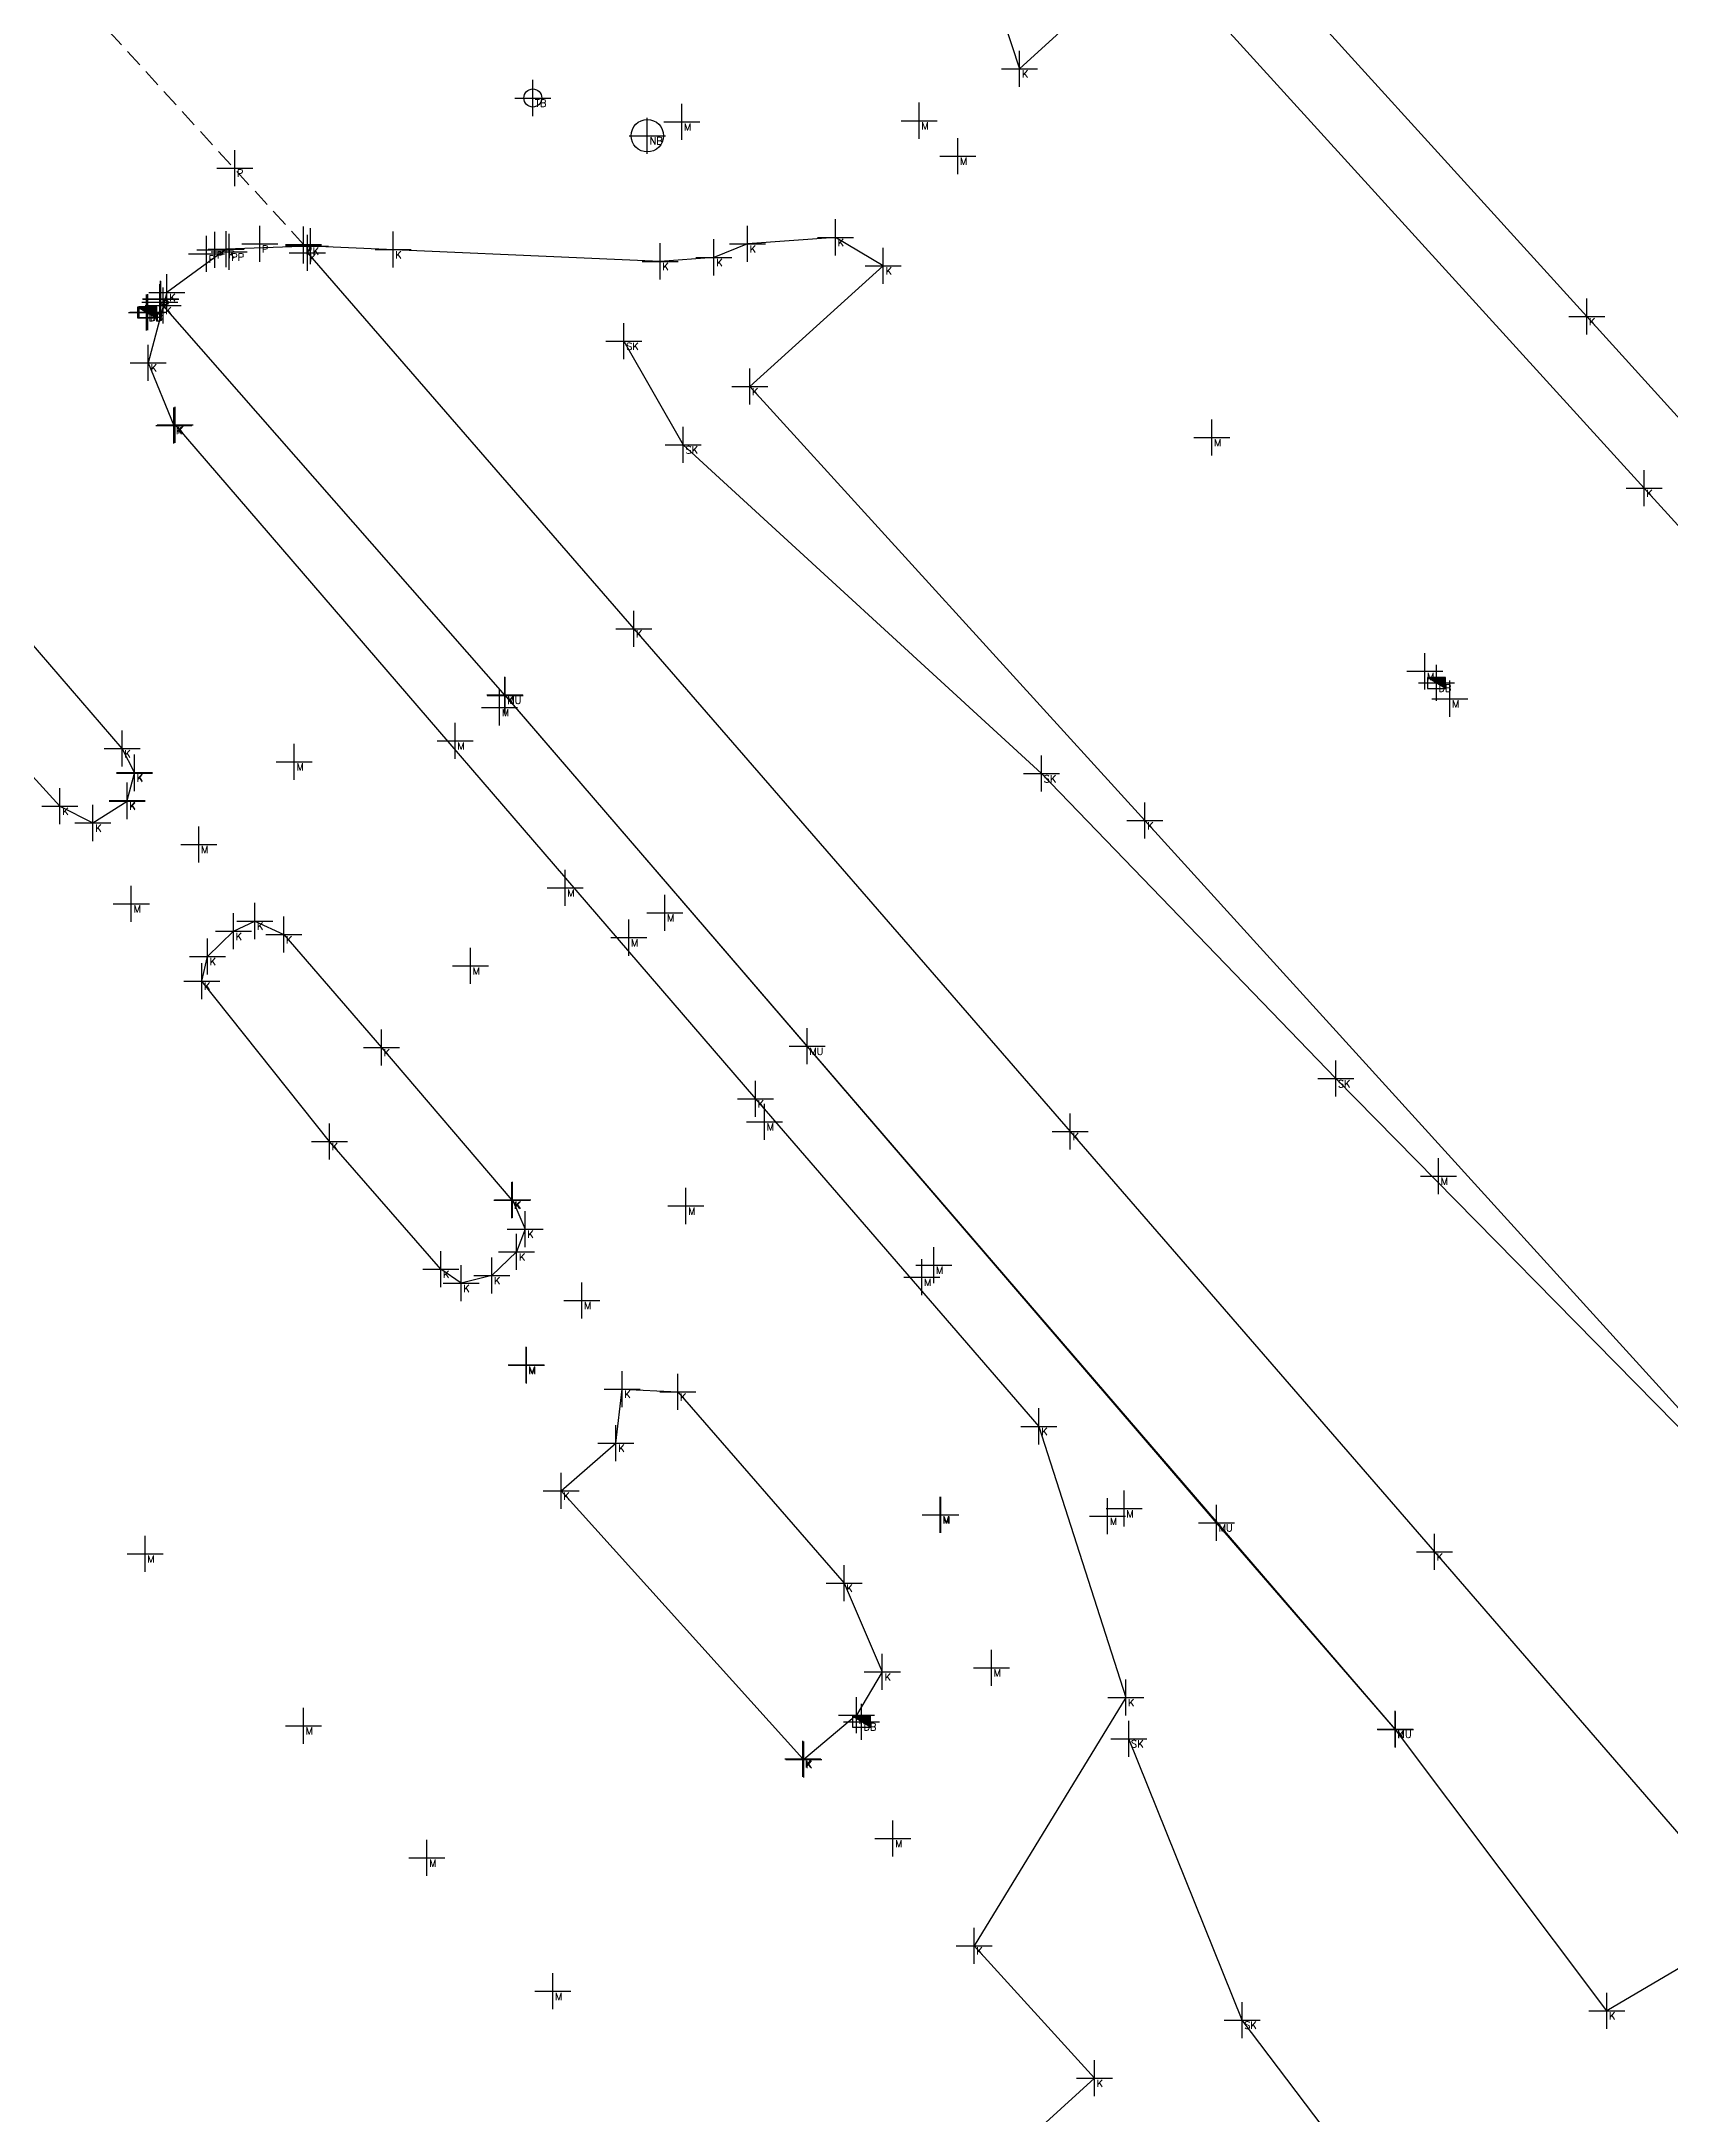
# Model space of a CAD drawing. Header units: metres. Extents: x 113488 to 113987, y 6281306 to 6282136.
# Drawn here: x 113897.9 to 113943.1, y 6281550.2 to 6281607.7 of the extents above; entities that cross this region are included whole.
import ezdxf
from ezdxf.enums import TextEntityAlignment as Align

# ---------------------------------------------------------------- set-up
doc = ezdxf.new("R2010")
doc.units = ezdxf.units.M
doc.header["$PDMODE"] = 2
doc.header["$PDSIZE"] = 0.5
doc.linetypes.add('DASHED', pattern=[0.75, 0.5, -0.25])
for name, color, linetype in [('M-1MATPKT', 7, 'Continuous'), ('M-2VA', 7, 'Continuous'), ('M-3YTOR', 7, 'Continuous'), ('M-4DETALJ', 7, 'Continuous'), ('M-BEF-BRUNNAR-INMÄTT', 7, 'Continuous'), ('M-BEF-MUR', 4, 'Continuous'), ('M-BEF-SLÄNT', 4, 'Continuous'), ('M-BEF-VÄGKANT', 6, 'DASHED'), ('M-BEF-VÄGKANTSTÖD', 1, 'Continuous'), ('M-BRUNNAR', 3, 'Continuous'), ('M-BRUNNSLOCK', 1, 'Continuous'), ('pntdesc', 1, 'Continuous')]:
    doc.layers.add(name, color=color, linetype=linetype)
doc.styles.get("Standard").update_dxf_attribs({"font": 'simplex8.shx'})

# ---------------------------------------------------------------- blocks, each defined once
blk = doc.blocks.new('meas')
at = {"color": 0}
blk.add_point((0, 0), dxfattribs=at)
at = {"layer": 'pntdesc'}
blk.add_attdef('PNTDESC', text='', height=1, dxfattribs=at).set_placement((0.3, -0.21), align=Align.TOP_LEFT)
blk = doc.blocks.new('BEF-DB')
blk.add_hatch(color=256).paths.add_polyline_path([(-0.25, 0.15), (0.25, -0.15), (0.25, 0.15)])
blk.add_line((0.25, -0.15), (-0.25, 0.15))
at = {"flags": 128}
blk.add_lwpolyline([(-0.25, 0.15), (-0.25, -0.15), (0.25, -0.15), (0.25, 0.15)], close=True, dxfattribs=at)
blk = doc.blocks.new('TB')
at = {"layer": 'M-BRUNNAR', "ltscale": 0.1}
blk.add_circle((0, 0), 0.25, dxfattribs=at)
at = {"layer": 'M-BRUNNSLOCK', "ltscale": 0.1}
blk.add_circle((0, 0), 0.25, dxfattribs=at)
blk = doc.blocks.new('NB')
at = {"layer": 'M-BRUNNAR', "ltscale": 0.1}
blk.add_circle((0, 0), 0.45, dxfattribs=at)

msp = doc.modelspace()

# ---------------------------------------------------------------- linework, layer by layer
at = {"layer": 'M-BEF-MUR'}
msp.add_polyline3d([(113935.47, 6281560.873, 3.85), (113930.505, 6281566.597, 4.365), (113919.141, 6281579.819, 5.369), (113910.753, 6281589.565, 6.152)], dxfattribs=at)
at = {"layer": 'M-BEF-SLÄNT'}
for points in [[(113914.054, 6281599.384, 6.966), (113915.701, 6281596.511, 7.034), (113925.648, 6281587.385, 7.221), (113933.816, 6281578.921, 7.283), (113944.364, 6281568.217, 7.207)], [(113943.008, 6281548.922, 6.416), (113940.163, 6281546.522, 6.225), (113935.831, 6281546.14, 6.001), (113934.217, 6281548.831, 6.074), (113931.215, 6281552.797, 6.404), (113928.073, 6281560.603, 6.542)]]:
    msp.add_polyline3d(points, dxfattribs=at)
at = {"layer": 'M-BEF-VÄGKANT'}
msp.add_polyline3d([(113905.158, 6281602.067, 6.871), (113898.624, 6281609.226, 7.021)], dxfattribs=at)
at = {"layer": 'M-BEF-VÄGKANTSTÖD'}
for points in [[(113952.933, 6281611.952, 7.341), (113962.932, 6281600.91, 7.358), (113959.261, 6281597.604, 7.299), (113961.002, 6281595.598, 7.325), (113957.429, 6281589.167, 7.335), (113953.745, 6281585.783, 7.373), (113940.789, 6281600.068, 7.345), (113930.213, 6281611.715, 7.321)], [(113924.593, 6281608.29, 7.161), (113925.041, 6281606.944, 7.135), (113928.728, 6281610.309, 7.204), (113942.381, 6281595.305, 7.16), (113953.946, 6281582.6, 7.21)], [(113944.448, 6281568.555, 7.223), (113928.52, 6281586.081, 7.184), (113917.551, 6281598.126, 7.171), (113921.255, 6281601.477, 7.11), (113919.924, 6281602.267, 7.075), (113917.484, 6281602.085, 7.022), (113916.554, 6281601.712, 7.005), (113915.059, 6281601.601, 6.99), (113905.351, 6281602.025, 6.895), (113905.263, 6281601.84, 6.884), (113914.326, 6281591.405, 6.195), (113926.447, 6281577.457, 5.031), (113936.562, 6281565.788, 4.099), (113945.478, 6281555.484, 3.3), (113941.346, 6281553.056, 3.148), (113935.479, 6281560.86, 3.842), (113910.75, 6281589.572, 6.154), (113910.755, 6281589.555, 6.17), (113901.259, 6281600.373, 6.844), (113901.168, 6281600.467, 6.78)], [(113905.351, 6281602.025, 6.895), (113903.008, 6281601.935, 6.824), (113901.366, 6281600.741, 6.801), (113900.847, 6281598.786, 6.824), (113901.553, 6281597.049, 6.824)], [(113901.597, 6281597.066, 6.838), (113917.709, 6281578.362, 6.639), (113925.577, 6281569.272, 6.525), (113927.991, 6281561.747, 6.486), (113923.777, 6281554.858, 6.4), (113927.118, 6281551.181, 6.542), (113891.99, 6281519.203, 6.057), (113888.6, 6281522.906, 5.948), (113875.542, 6281511.069, 5.778), (113870.593, 6281507.742, 5.756), (113856.661, 6281500.466, 5.559), (113843.962, 6281493.839, 5.477), (113842.611, 6281493.118, 5.487)], [(113895.355, 6281589.806, 6.932), (113898.395, 6281586.481, 6.868), (113899.311, 6281586.015, 6.837), (113900.262, 6281586.619, 6.812), (113900.258, 6281586.642, 6.814), (113900.465, 6281587.4, 6.78), (113900.466, 6281587.42, 6.777), (113900.119, 6281588.079, 6.79), (113897.248, 6281591.412, 6.864)], [(113910.964, 6281575.555, 6.59), (113911.311, 6281574.745, 6.569), (113911.074, 6281574.114, 6.558), (113910.383, 6281573.458, 6.542), (113909.533, 6281573.241, 6.529), (113908.97, 6281573.633, 6.552), (113905.879, 6281577.178, 6.663), (113902.333, 6281581.628, 6.758), (113902.491, 6281582.311, 6.769), (113903.21, 6281583.01, 6.749), (113903.806, 6281583.295, 6.703), (113904.607, 6281582.917, 6.685), (113907.319, 6281579.782, 6.654), (113910.94, 6281575.546, 6.592)], [(113919.017, 6281560.048, 6.363), (113912.311, 6281567.479, 6.423), (113913.832, 6281568.808, 6.467), (113914.001, 6281570.305, 6.489), (113915.551, 6281570.226, 6.526), (113920.166, 6281564.922, 6.454), (113921.228, 6281562.459, 6.417), (113920.512, 6281561.259, 6.389), (113919.046, 6281560.028, 6.353)]]:
    msp.add_polyline3d(points, dxfattribs=at)

# ---------------------------------------------------------------- block references
at = {"layer": 'M-1MATPKT', "color": 20}
ref = msp.add_blockref('meas', (113903.091, 6281601.861, 6.873), dxfattribs=dict(at, xscale=0.2, yscale=0.2, zscale=0.2))
ref.add_attrib('PNTDESC', 'PP', dxfattribs={"layer": 'pntdesc', "height": 0.2}).set_placement((113903.151, 6281601.819, 6.873), align=Align.TOP_LEFT)
at = {"layer": 'M-2VA', "color": 50}
ref = msp.add_blockref('meas', (113911.524, 6281606.134, 7.065), dxfattribs=dict(at, xscale=0.2, yscale=0.2, zscale=0.2))
ref.add_attrib('PNTDESC', 'TB', dxfattribs={"layer": 'pntdesc', "height": 0.2}).set_placement((113911.584, 6281606.092, 7.065), align=Align.TOP_LEFT)
at = {"layer": 'M-2VA', "color": 20}
ref = msp.add_blockref('meas', (113914.703, 6281605.087, 7.079), dxfattribs=dict(at, xscale=0.2, yscale=0.2, zscale=0.2))
ref.add_attrib('PNTDESC', 'NB', dxfattribs={"layer": 'pntdesc', "height": 0.2}).set_placement((113914.763, 6281605.045, 7.079), align=Align.TOP_LEFT)
at = {"layer": 'M-2VA', "color": 150}
ref = msp.add_blockref('meas', (113900.799, 6281600.179, 6.787), dxfattribs=dict(at, xscale=0.2, yscale=0.2, zscale=0.2))
ref.add_attrib('PNTDESC', 'DB', dxfattribs={"layer": 'pntdesc', "height": 0.2}).set_placement((113900.859, 6281600.137, 6.787), align=Align.TOP_LEFT)
ref = msp.add_blockref('meas', (113900.83, 6281600.191, 6.768), dxfattribs=dict(at, xscale=0.2, yscale=0.2, zscale=0.2))
ref.add_attrib('PNTDESC', 'DB', dxfattribs={"layer": 'pntdesc', "height": 0.2}).set_placement((113900.89, 6281600.149, 6.768), align=Align.TOP_LEFT)
ref = msp.add_blockref('meas', (113936.611, 6281589.901, 6.861), dxfattribs=dict(at, xscale=0.2, yscale=0.2, zscale=0.2))
ref.add_attrib('PNTDESC', 'DB', dxfattribs={"layer": 'pntdesc', "height": 0.2}).set_placement((113936.671, 6281589.859, 6.861), align=Align.TOP_LEFT)
ref = msp.add_blockref('meas', (113920.646, 6281561.075, 6.381), dxfattribs=dict(at, xscale=0.2, yscale=0.2, zscale=0.2))
ref.add_attrib('PNTDESC', 'DB', dxfattribs={"layer": 'pntdesc', "height": 0.2}).set_placement((113920.706, 6281561.033, 6.381), align=Align.TOP_LEFT)
at = {"layer": 'M-3YTOR', "color": 130}
ref = msp.add_blockref('meas', (113925.041, 6281606.944, 7.135), dxfattribs=dict(at, xscale=0.2, yscale=0.2, zscale=0.2))
ref.add_attrib('PNTDESC', 'K', dxfattribs={"layer": 'pntdesc', "height": 0.2}).set_placement((113925.101, 6281606.902, 7.135), align=Align.TOP_LEFT)
at = {"layer": 'M-3YTOR', "color": 90}
ref = msp.add_blockref('meas', (113915.657, 6281605.473, 7.102), dxfattribs=dict(at, xscale=0.2, yscale=0.2, zscale=0.2))
ref.add_attrib('PNTDESC', 'M', dxfattribs={"layer": 'pntdesc', "height": 0.2}).set_placement((113915.717, 6281605.431, 7.102), align=Align.TOP_LEFT)
ref = msp.add_blockref('meas', (113922.25, 6281605.505, 7.103), dxfattribs=dict(at, xscale=0.2, yscale=0.2, zscale=0.2))
ref.add_attrib('PNTDESC', 'M', dxfattribs={"layer": 'pntdesc', "height": 0.2}).set_placement((113922.31, 6281605.463, 7.103), align=Align.TOP_LEFT)
ref = msp.add_blockref('meas', (113923.322, 6281604.522, 7.12), dxfattribs=dict(at, xscale=0.2, yscale=0.2, zscale=0.2))
ref.add_attrib('PNTDESC', 'M', dxfattribs={"layer": 'pntdesc', "height": 0.2}).set_placement((113923.382, 6281604.48, 7.12), align=Align.TOP_LEFT)
at = {"layer": 'M-3YTOR', "color": 164}
ref = msp.add_blockref('meas', (113903.249, 6281604.19, 6.901), dxfattribs=dict(at, xscale=0.2, yscale=0.2, zscale=0.2))
ref.add_attrib('PNTDESC', 'P', dxfattribs={"layer": 'pntdesc', "height": 0.2}).set_placement((113903.309, 6281604.148, 6.901), align=Align.TOP_LEFT)
at = {"layer": 'M-3YTOR', "color": 130}
ref = msp.add_blockref('meas', (113919.924, 6281602.267, 7.075), dxfattribs=dict(at, xscale=0.2, yscale=0.2, zscale=0.2))
ref.add_attrib('PNTDESC', 'K', dxfattribs={"layer": 'pntdesc', "height": 0.2}).set_placement((113919.984, 6281602.225, 7.075), align=Align.TOP_LEFT)
at = {"layer": 'M-3YTOR', "color": 164}
ref = msp.add_blockref('meas', (113902.464, 6281601.806, 6.83), dxfattribs=dict(at, xscale=0.2, yscale=0.2, zscale=0.2))
ref.add_attrib('PNTDESC', 'P', dxfattribs={"layer": 'pntdesc', "height": 0.2}).set_placement((113902.524, 6281601.764, 6.83), align=Align.TOP_LEFT)
ref = msp.add_blockref('meas', (113902.691, 6281601.92, 6.825), dxfattribs=dict(at, xscale=0.2, yscale=0.2, zscale=0.2))
ref.add_attrib('PNTDESC', 'P', dxfattribs={"layer": 'pntdesc', "height": 0.2}).set_placement((113902.751, 6281601.878, 6.825), align=Align.TOP_LEFT)
at = {"layer": 'M-3YTOR', "color": 130}
ref = msp.add_blockref('meas', (113903.008, 6281601.935, 6.824), dxfattribs=dict(at, xscale=0.2, yscale=0.2, zscale=0.2))
ref.add_attrib('PNTDESC', 'K', dxfattribs={"layer": 'pntdesc', "height": 0.2}).set_placement((113903.068, 6281601.893, 6.824), align=Align.TOP_LEFT)
at = {"layer": 'M-3YTOR', "color": 164}
ref = msp.add_blockref('meas', (113903.942, 6281602.084, 6.852), dxfattribs=dict(at, xscale=0.2, yscale=0.2, zscale=0.2))
ref.add_attrib('PNTDESC', 'P', dxfattribs={"layer": 'pntdesc', "height": 0.2}).set_placement((113904.002, 6281602.042, 6.852), align=Align.TOP_LEFT)
ref = msp.add_blockref('meas', (113905.158, 6281602.067, 6.871), dxfattribs=dict(at, xscale=0.2, yscale=0.2, zscale=0.2))
ref.add_attrib('PNTDESC', 'P', dxfattribs={"layer": 'pntdesc', "height": 0.2}).set_placement((113905.218, 6281602.025, 6.871), align=Align.TOP_LEFT)
ref = msp.add_blockref('meas', (113905.158, 6281602.043, 6.894), dxfattribs=dict(at, xscale=0.2, yscale=0.2, zscale=0.2))
ref.add_attrib('PNTDESC', 'P', dxfattribs={"layer": 'pntdesc', "height": 0.2}).set_placement((113905.218, 6281602.001, 6.894), align=Align.TOP_LEFT)
at = {"layer": 'M-3YTOR', "color": 130}
ref = msp.add_blockref('meas', (113905.263, 6281601.84, 6.884), dxfattribs=dict(at, xscale=0.2, yscale=0.2, zscale=0.2))
ref.add_attrib('PNTDESC', 'K', dxfattribs={"layer": 'pntdesc', "height": 0.2}).set_placement((113905.323, 6281601.798, 6.884), align=Align.TOP_LEFT)
ref = msp.add_blockref('meas', (113905.351, 6281602.025, 6.895), dxfattribs=dict(at, xscale=0.2, yscale=0.2, zscale=0.2))
ref.add_attrib('PNTDESC', 'K', dxfattribs={"layer": 'pntdesc', "height": 0.2}).set_placement((113905.411, 6281601.983, 6.895), align=Align.TOP_LEFT)
ref = msp.add_blockref('meas', (113907.642, 6281601.926, 6.894), dxfattribs=dict(at, xscale=0.2, yscale=0.2, zscale=0.2))
ref.add_attrib('PNTDESC', 'K', dxfattribs={"layer": 'pntdesc', "height": 0.2}).set_placement((113907.702, 6281601.884, 6.894), align=Align.TOP_LEFT)
ref = msp.add_blockref('meas', (113915.059, 6281601.601, 6.99), dxfattribs=dict(at, xscale=0.2, yscale=0.2, zscale=0.2))
ref.add_attrib('PNTDESC', 'K', dxfattribs={"layer": 'pntdesc', "height": 0.2}).set_placement((113915.119, 6281601.559, 6.99), align=Align.TOP_LEFT)
ref = msp.add_blockref('meas', (113916.554, 6281601.712, 7.005), dxfattribs=dict(at, xscale=0.2, yscale=0.2, zscale=0.2))
ref.add_attrib('PNTDESC', 'K', dxfattribs={"layer": 'pntdesc', "height": 0.2}).set_placement((113916.614, 6281601.67, 7.005), align=Align.TOP_LEFT)
ref = msp.add_blockref('meas', (113917.484, 6281602.085, 7.022), dxfattribs=dict(at, xscale=0.2, yscale=0.2, zscale=0.2))
ref.add_attrib('PNTDESC', 'K', dxfattribs={"layer": 'pntdesc', "height": 0.2}).set_placement((113917.544, 6281602.043, 7.022), align=Align.TOP_LEFT)
ref = msp.add_blockref('meas', (113921.255, 6281601.477, 7.11), dxfattribs=dict(at, xscale=0.2, yscale=0.2, zscale=0.2))
ref.add_attrib('PNTDESC', 'K', dxfattribs={"layer": 'pntdesc', "height": 0.2}).set_placement((113921.315, 6281601.435, 7.11), align=Align.TOP_LEFT)
ref = msp.add_blockref('meas', (113901.168, 6281600.467, 6.78), dxfattribs=dict(at, xscale=0.2, yscale=0.2, zscale=0.2))
ref.add_attrib('PNTDESC', 'K', dxfattribs={"layer": 'pntdesc', "height": 0.2}).set_placement((113901.228, 6281600.425, 6.78), align=Align.TOP_LEFT)
at = {"layer": 'M-3YTOR', "color": 164}
ref = msp.add_blockref('meas', (113901.184, 6281600.558, 6.78), dxfattribs=dict(at, xscale=0.2, yscale=0.2, zscale=0.2))
ref.add_attrib('PNTDESC', 'P', dxfattribs={"layer": 'pntdesc', "height": 0.2}).set_placement((113901.244, 6281600.516, 6.78), align=Align.TOP_LEFT)
ref = msp.add_blockref('meas', (113901.195, 6281600.552, 6.767), dxfattribs=dict(at, xscale=0.2, yscale=0.2, zscale=0.2))
ref.add_attrib('PNTDESC', 'P', dxfattribs={"layer": 'pntdesc', "height": 0.2}).set_placement((113901.255, 6281600.51, 6.767), align=Align.TOP_LEFT)
at = {"layer": 'M-3YTOR', "color": 130}
ref = msp.add_blockref('meas', (113901.366, 6281600.741, 6.801), dxfattribs=dict(at, xscale=0.2, yscale=0.2, zscale=0.2))
ref.add_attrib('PNTDESC', 'K', dxfattribs={"layer": 'pntdesc', "height": 0.2}).set_placement((113901.426, 6281600.699, 6.801), align=Align.TOP_LEFT)
ref = msp.add_blockref('meas', (113901.259, 6281600.373, 6.844), dxfattribs=dict(at, xscale=0.2, yscale=0.2, zscale=0.2))
ref.add_attrib('PNTDESC', 'K', dxfattribs={"layer": 'pntdesc', "height": 0.2}).set_placement((113901.319, 6281600.331, 6.844), align=Align.TOP_LEFT)
ref = msp.add_blockref('meas', (113940.789, 6281600.068, 7.345), dxfattribs=dict(at, xscale=0.2, yscale=0.2, zscale=0.2))
ref.add_attrib('PNTDESC', 'K', dxfattribs={"layer": 'pntdesc', "height": 0.2}).set_placement((113940.849, 6281600.026, 7.345), align=Align.TOP_LEFT)
at = {"layer": 'M-3YTOR', "color": 20}
ref = msp.add_blockref('meas', (113914.054, 6281599.384, 6.966), dxfattribs=dict(at, xscale=0.2, yscale=0.2, zscale=0.2))
ref.add_attrib('PNTDESC', 'SK', dxfattribs={"layer": 'pntdesc', "height": 0.2}).set_placement((113914.114, 6281599.342, 6.966), align=Align.TOP_LEFT)
at = {"layer": 'M-3YTOR', "color": 130}
ref = msp.add_blockref('meas', (113900.847, 6281598.786, 6.824), dxfattribs=dict(at, xscale=0.2, yscale=0.2, zscale=0.2))
ref.add_attrib('PNTDESC', 'K', dxfattribs={"layer": 'pntdesc', "height": 0.2}).set_placement((113900.907, 6281598.744, 6.824), align=Align.TOP_LEFT)
ref = msp.add_blockref('meas', (113917.551, 6281598.126, 7.171), dxfattribs=dict(at, xscale=0.2, yscale=0.2, zscale=0.2))
ref.add_attrib('PNTDESC', 'K', dxfattribs={"layer": 'pntdesc', "height": 0.2}).set_placement((113917.611, 6281598.084, 7.171), align=Align.TOP_LEFT)
ref = msp.add_blockref('meas', (113901.553, 6281597.049, 6.824), dxfattribs=dict(at, xscale=0.2, yscale=0.2, zscale=0.2))
ref.add_attrib('PNTDESC', 'K', dxfattribs={"layer": 'pntdesc', "height": 0.2}).set_placement((113901.613, 6281597.007, 6.824), align=Align.TOP_LEFT)
ref = msp.add_blockref('meas', (113901.597, 6281597.066, 6.838), dxfattribs=dict(at, xscale=0.2, yscale=0.2, zscale=0.2))
ref.add_attrib('PNTDESC', 'K', dxfattribs={"layer": 'pntdesc', "height": 0.2}).set_placement((113901.657, 6281597.024, 6.838), align=Align.TOP_LEFT)
at = {"layer": 'M-3YTOR', "color": 20}
ref = msp.add_blockref('meas', (113915.701, 6281596.511, 7.034), dxfattribs=dict(at, xscale=0.2, yscale=0.2, zscale=0.2))
ref.add_attrib('PNTDESC', 'SK', dxfattribs={"layer": 'pntdesc', "height": 0.2}).set_placement((113915.761, 6281596.469, 7.034), align=Align.TOP_LEFT)
at = {"layer": 'M-3YTOR', "color": 90}
ref = msp.add_blockref('meas', (113930.377, 6281596.712, 6.979), dxfattribs=dict(at, xscale=0.2, yscale=0.2, zscale=0.2))
ref.add_attrib('PNTDESC', 'M', dxfattribs={"layer": 'pntdesc', "height": 0.2}).set_placement((113930.437, 6281596.67, 6.979), align=Align.TOP_LEFT)
at = {"layer": 'M-3YTOR', "color": 130}
ref = msp.add_blockref('meas', (113942.381, 6281595.305, 7.16), dxfattribs=dict(at, xscale=0.2, yscale=0.2, zscale=0.2))
ref.add_attrib('PNTDESC', 'K', dxfattribs={"layer": 'pntdesc', "height": 0.2}).set_placement((113942.441, 6281595.263, 7.16), align=Align.TOP_LEFT)
ref = msp.add_blockref('meas', (113914.326, 6281591.405, 6.195), dxfattribs=dict(at, xscale=0.2, yscale=0.2, zscale=0.2))
ref.add_attrib('PNTDESC', 'K', dxfattribs={"layer": 'pntdesc', "height": 0.2}).set_placement((113914.386, 6281591.363, 6.195), align=Align.TOP_LEFT)
at = {"layer": 'M-3YTOR', "color": 90}
ref = msp.add_blockref('meas', (113936.287, 6281590.224, 6.865), dxfattribs=dict(at, xscale=0.2, yscale=0.2, zscale=0.2))
ref.add_attrib('PNTDESC', 'M', dxfattribs={"layer": 'pntdesc', "height": 0.2}).set_placement((113936.347, 6281590.182, 6.865), align=Align.TOP_LEFT)
at = {"layer": 'M-3YTOR', "color": 130}
ref = msp.add_blockref('meas', (113910.75, 6281589.572, 6.154), dxfattribs=dict(at, xscale=0.2, yscale=0.2, zscale=0.2))
ref.add_attrib('PNTDESC', 'K', dxfattribs={"layer": 'pntdesc', "height": 0.2}).set_placement((113910.81, 6281589.53, 6.154), align=Align.TOP_LEFT)
ref = msp.add_blockref('meas', (113910.755, 6281589.555, 6.17), dxfattribs=dict(at, xscale=0.2, yscale=0.2, zscale=0.2))
ref.add_attrib('PNTDESC', 'K', dxfattribs={"layer": 'pntdesc', "height": 0.2}).set_placement((113910.815, 6281589.513, 6.17), align=Align.TOP_LEFT)
at = {"layer": 'M-3YTOR', "color": 90}
ref = msp.add_blockref('meas', (113910.602, 6281589.22, 6.529), dxfattribs=dict(at, xscale=0.2, yscale=0.2, zscale=0.2))
ref.add_attrib('PNTDESC', 'M', dxfattribs={"layer": 'pntdesc', "height": 0.2}).set_placement((113910.662, 6281589.178, 6.529), align=Align.TOP_LEFT)
ref = msp.add_blockref('meas', (113936.986, 6281589.465, 6.877), dxfattribs=dict(at, xscale=0.2, yscale=0.2, zscale=0.2))
ref.add_attrib('PNTDESC', 'M', dxfattribs={"layer": 'pntdesc', "height": 0.2}).set_placement((113937.046, 6281589.423, 6.877), align=Align.TOP_LEFT)
at = {"layer": 'M-3YTOR', "color": 130}
ref = msp.add_blockref('meas', (113900.119, 6281588.079, 6.79), dxfattribs=dict(at, xscale=0.2, yscale=0.2, zscale=0.2))
ref.add_attrib('PNTDESC', 'K', dxfattribs={"layer": 'pntdesc', "height": 0.2}).set_placement((113900.179, 6281588.037, 6.79), align=Align.TOP_LEFT)
at = {"layer": 'M-3YTOR', "color": 90}
ref = msp.add_blockref('meas', (113909.368, 6281588.294, 6.855), dxfattribs=dict(at, xscale=0.2, yscale=0.2, zscale=0.2))
ref.add_attrib('PNTDESC', 'M', dxfattribs={"layer": 'pntdesc', "height": 0.2}).set_placement((113909.428, 6281588.252, 6.855), align=Align.TOP_LEFT)
at = {"layer": 'M-3YTOR', "color": 130}
ref = msp.add_blockref('meas', (113900.465, 6281587.4, 6.78), dxfattribs=dict(at, xscale=0.2, yscale=0.2, zscale=0.2))
ref.add_attrib('PNTDESC', 'K', dxfattribs={"layer": 'pntdesc', "height": 0.2}).set_placement((113900.525, 6281587.358, 6.78), align=Align.TOP_LEFT)
ref = msp.add_blockref('meas', (113900.466, 6281587.42, 6.777), dxfattribs=dict(at, xscale=0.2, yscale=0.2, zscale=0.2))
ref.add_attrib('PNTDESC', 'K', dxfattribs={"layer": 'pntdesc', "height": 0.2}).set_placement((113900.526, 6281587.378, 6.777), align=Align.TOP_LEFT)
at = {"layer": 'M-3YTOR', "color": 90}
ref = msp.add_blockref('meas', (113904.901, 6281587.715, 6.742), dxfattribs=dict(at, xscale=0.2, yscale=0.2, zscale=0.2))
ref.add_attrib('PNTDESC', 'M', dxfattribs={"layer": 'pntdesc', "height": 0.2}).set_placement((113904.961, 6281587.673, 6.742), align=Align.TOP_LEFT)
at = {"layer": 'M-3YTOR', "color": 20}
ref = msp.add_blockref('meas', (113925.648, 6281587.385, 7.221), dxfattribs=dict(at, xscale=0.2, yscale=0.2, zscale=0.2))
ref.add_attrib('PNTDESC', 'SK', dxfattribs={"layer": 'pntdesc', "height": 0.2}).set_placement((113925.708, 6281587.343, 7.221), align=Align.TOP_LEFT)
at = {"layer": 'M-3YTOR', "color": 130}
ref = msp.add_blockref('meas', (113900.258, 6281586.642, 6.814), dxfattribs=dict(at, xscale=0.2, yscale=0.2, zscale=0.2))
ref.add_attrib('PNTDESC', 'K', dxfattribs={"layer": 'pntdesc', "height": 0.2}).set_placement((113900.318, 6281586.6, 6.814), align=Align.TOP_LEFT)
ref = msp.add_blockref('meas', (113900.262, 6281586.619, 6.812), dxfattribs=dict(at, xscale=0.2, yscale=0.2, zscale=0.2))
ref.add_attrib('PNTDESC', 'K', dxfattribs={"layer": 'pntdesc', "height": 0.2}).set_placement((113900.322, 6281586.577, 6.812), align=Align.TOP_LEFT)
ref = msp.add_blockref('meas', (113898.395, 6281586.481, 6.868), dxfattribs=dict(at, xscale=0.2, yscale=0.2, zscale=0.2))
ref.add_attrib('PNTDESC', 'K', dxfattribs={"layer": 'pntdesc', "height": 0.2}).set_placement((113898.455, 6281586.439, 6.868), align=Align.TOP_LEFT)
ref = msp.add_blockref('meas', (113928.52, 6281586.081, 7.184), dxfattribs=dict(at, xscale=0.2, yscale=0.2, zscale=0.2))
ref.add_attrib('PNTDESC', 'K', dxfattribs={"layer": 'pntdesc', "height": 0.2}).set_placement((113928.58, 6281586.039, 7.184), align=Align.TOP_LEFT)
ref = msp.add_blockref('meas', (113899.311, 6281586.015, 6.837), dxfattribs=dict(at, xscale=0.2, yscale=0.2, zscale=0.2))
ref.add_attrib('PNTDESC', 'K', dxfattribs={"layer": 'pntdesc', "height": 0.2}).set_placement((113899.371, 6281585.973, 6.837), align=Align.TOP_LEFT)
at = {"layer": 'M-3YTOR', "color": 90}
ref = msp.add_blockref('meas', (113902.253, 6281585.42, 6.724), dxfattribs=dict(at, xscale=0.2, yscale=0.2, zscale=0.2))
ref.add_attrib('PNTDESC', 'M', dxfattribs={"layer": 'pntdesc', "height": 0.2}).set_placement((113902.313, 6281585.378, 6.724), align=Align.TOP_LEFT)
ref = msp.add_blockref('meas', (113900.376, 6281583.775, 6.803), dxfattribs=dict(at, xscale=0.2, yscale=0.2, zscale=0.2))
ref.add_attrib('PNTDESC', 'M', dxfattribs={"layer": 'pntdesc', "height": 0.2}).set_placement((113900.436, 6281583.733, 6.803), align=Align.TOP_LEFT)
ref = msp.add_blockref('meas', (113912.42, 6281584.216, 6.682), dxfattribs=dict(at, xscale=0.2, yscale=0.2, zscale=0.2))
ref.add_attrib('PNTDESC', 'M', dxfattribs={"layer": 'pntdesc', "height": 0.2}).set_placement((113912.48, 6281584.174, 6.682), align=Align.TOP_LEFT)
at = {"layer": 'M-3YTOR', "color": 130}
ref = msp.add_blockref('meas', (113903.806, 6281583.295, 6.703), dxfattribs=dict(at, xscale=0.2, yscale=0.2, zscale=0.2))
ref.add_attrib('PNTDESC', 'K', dxfattribs={"layer": 'pntdesc', "height": 0.2}).set_placement((113903.866, 6281583.253, 6.703), align=Align.TOP_LEFT)
at = {"layer": 'M-3YTOR', "color": 90}
ref = msp.add_blockref('meas', (113915.19, 6281583.524, 6.626), dxfattribs=dict(at, xscale=0.2, yscale=0.2, zscale=0.2))
ref.add_attrib('PNTDESC', 'M', dxfattribs={"layer": 'pntdesc', "height": 0.2}).set_placement((113915.25, 6281583.482, 6.626), align=Align.TOP_LEFT)
at = {"layer": 'M-3YTOR', "color": 130}
ref = msp.add_blockref('meas', (113903.21, 6281583.01, 6.749), dxfattribs=dict(at, xscale=0.2, yscale=0.2, zscale=0.2))
ref.add_attrib('PNTDESC', 'K', dxfattribs={"layer": 'pntdesc', "height": 0.2}).set_placement((113903.27, 6281582.968, 6.749), align=Align.TOP_LEFT)
ref = msp.add_blockref('meas', (113904.607, 6281582.917, 6.685), dxfattribs=dict(at, xscale=0.2, yscale=0.2, zscale=0.2))
ref.add_attrib('PNTDESC', 'K', dxfattribs={"layer": 'pntdesc', "height": 0.2}).set_placement((113904.667, 6281582.875, 6.685), align=Align.TOP_LEFT)
at = {"layer": 'M-3YTOR', "color": 90}
ref = msp.add_blockref('meas', (113914.186, 6281582.833, 6.788), dxfattribs=dict(at, xscale=0.2, yscale=0.2, zscale=0.2))
ref.add_attrib('PNTDESC', 'M', dxfattribs={"layer": 'pntdesc', "height": 0.2}).set_placement((113914.246, 6281582.791, 6.788), align=Align.TOP_LEFT)
at = {"layer": 'M-3YTOR', "color": 130}
ref = msp.add_blockref('meas', (113902.491, 6281582.311, 6.769), dxfattribs=dict(at, xscale=0.2, yscale=0.2, zscale=0.2))
ref.add_attrib('PNTDESC', 'K', dxfattribs={"layer": 'pntdesc', "height": 0.2}).set_placement((113902.551, 6281582.269, 6.769), align=Align.TOP_LEFT)
at = {"layer": 'M-3YTOR', "color": 90}
ref = msp.add_blockref('meas', (113909.791, 6281582.049, 6.661), dxfattribs=dict(at, xscale=0.2, yscale=0.2, zscale=0.2))
ref.add_attrib('PNTDESC', 'M', dxfattribs={"layer": 'pntdesc', "height": 0.2}).set_placement((113909.851, 6281582.007, 6.661), align=Align.TOP_LEFT)
at = {"layer": 'M-3YTOR', "color": 130}
ref = msp.add_blockref('meas', (113902.333, 6281581.628, 6.758), dxfattribs=dict(at, xscale=0.2, yscale=0.2, zscale=0.2))
ref.add_attrib('PNTDESC', 'K', dxfattribs={"layer": 'pntdesc', "height": 0.2}).set_placement((113902.393, 6281581.586, 6.758), align=Align.TOP_LEFT)
ref = msp.add_blockref('meas', (113907.319, 6281579.782, 6.654), dxfattribs=dict(at, xscale=0.2, yscale=0.2, zscale=0.2))
ref.add_attrib('PNTDESC', 'K', dxfattribs={"layer": 'pntdesc', "height": 0.2}).set_placement((113907.379, 6281579.74, 6.654), align=Align.TOP_LEFT)
at = {"layer": 'M-3YTOR', "color": 20}
ref = msp.add_blockref('meas', (113933.816, 6281578.921, 7.283), dxfattribs=dict(at, xscale=0.2, yscale=0.2, zscale=0.2))
ref.add_attrib('PNTDESC', 'SK', dxfattribs={"layer": 'pntdesc', "height": 0.2}).set_placement((113933.876, 6281578.879, 7.283), align=Align.TOP_LEFT)
at = {"layer": 'M-3YTOR', "color": 130}
ref = msp.add_blockref('meas', (113917.709, 6281578.362, 6.639), dxfattribs=dict(at, xscale=0.2, yscale=0.2, zscale=0.2))
ref.add_attrib('PNTDESC', 'K', dxfattribs={"layer": 'pntdesc', "height": 0.2}).set_placement((113917.769, 6281578.32, 6.639), align=Align.TOP_LEFT)
at = {"layer": 'M-3YTOR', "color": 90}
ref = msp.add_blockref('meas', (113917.959, 6281577.723, 6.649), dxfattribs=dict(at, xscale=0.2, yscale=0.2, zscale=0.2))
ref.add_attrib('PNTDESC', 'M', dxfattribs={"layer": 'pntdesc', "height": 0.2}).set_placement((113918.019, 6281577.681, 6.649), align=Align.TOP_LEFT)
at = {"layer": 'M-3YTOR', "color": 130}
ref = msp.add_blockref('meas', (113926.447, 6281577.457, 5.031), dxfattribs=dict(at, xscale=0.2, yscale=0.2, zscale=0.2))
ref.add_attrib('PNTDESC', 'K', dxfattribs={"layer": 'pntdesc', "height": 0.2}).set_placement((113926.507, 6281577.415, 5.031), align=Align.TOP_LEFT)
ref = msp.add_blockref('meas', (113905.879, 6281577.178, 6.663), dxfattribs=dict(at, xscale=0.2, yscale=0.2, zscale=0.2))
ref.add_attrib('PNTDESC', 'K', dxfattribs={"layer": 'pntdesc', "height": 0.2}).set_placement((113905.939, 6281577.136, 6.663), align=Align.TOP_LEFT)
at = {"layer": 'M-3YTOR', "color": 90}
ref = msp.add_blockref('meas', (113936.671, 6281576.216, 7.287), dxfattribs=dict(at, xscale=0.2, yscale=0.2, zscale=0.2))
ref.add_attrib('PNTDESC', 'M', dxfattribs={"layer": 'pntdesc', "height": 0.2}).set_placement((113936.731, 6281576.174, 7.287), align=Align.TOP_LEFT)
at = {"layer": 'M-3YTOR', "color": 130}
ref = msp.add_blockref('meas', (113910.94, 6281575.546, 6.592), dxfattribs=dict(at, xscale=0.2, yscale=0.2, zscale=0.2))
ref.add_attrib('PNTDESC', 'K', dxfattribs={"layer": 'pntdesc', "height": 0.2}).set_placement((113911, 6281575.504, 6.592), align=Align.TOP_LEFT)
ref = msp.add_blockref('meas', (113910.964, 6281575.555, 6.59), dxfattribs=dict(at, xscale=0.2, yscale=0.2, zscale=0.2))
ref.add_attrib('PNTDESC', 'K', dxfattribs={"layer": 'pntdesc', "height": 0.2}).set_placement((113911.024, 6281575.513, 6.59), align=Align.TOP_LEFT)
at = {"layer": 'M-3YTOR', "color": 90}
ref = msp.add_blockref('meas', (113915.776, 6281575.387, 6.595), dxfattribs=dict(at, xscale=0.2, yscale=0.2, zscale=0.2))
ref.add_attrib('PNTDESC', 'M', dxfattribs={"layer": 'pntdesc', "height": 0.2}).set_placement((113915.836, 6281575.345, 6.595), align=Align.TOP_LEFT)
at = {"layer": 'M-3YTOR', "color": 130}
ref = msp.add_blockref('meas', (113911.311, 6281574.745, 6.569), dxfattribs=dict(at, xscale=0.2, yscale=0.2, zscale=0.2))
ref.add_attrib('PNTDESC', 'K', dxfattribs={"layer": 'pntdesc', "height": 0.2}).set_placement((113911.371, 6281574.703, 6.569), align=Align.TOP_LEFT)
ref = msp.add_blockref('meas', (113911.074, 6281574.114, 6.558), dxfattribs=dict(at, xscale=0.2, yscale=0.2, zscale=0.2))
ref.add_attrib('PNTDESC', 'K', dxfattribs={"layer": 'pntdesc', "height": 0.2}).set_placement((113911.134, 6281574.072, 6.558), align=Align.TOP_LEFT)
ref = msp.add_blockref('meas', (113908.97, 6281573.633, 6.552), dxfattribs=dict(at, xscale=0.2, yscale=0.2, zscale=0.2))
ref.add_attrib('PNTDESC', 'K', dxfattribs={"layer": 'pntdesc', "height": 0.2}).set_placement((113909.03, 6281573.591, 6.552), align=Align.TOP_LEFT)
ref = msp.add_blockref('meas', (113910.383, 6281573.458, 6.542), dxfattribs=dict(at, xscale=0.2, yscale=0.2, zscale=0.2))
ref.add_attrib('PNTDESC', 'K', dxfattribs={"layer": 'pntdesc', "height": 0.2}).set_placement((113910.443, 6281573.416, 6.542), align=Align.TOP_LEFT)
at = {"layer": 'M-3YTOR', "color": 90}
ref = msp.add_blockref('meas', (113922.325, 6281573.41, 6.647), dxfattribs=dict(at, xscale=0.2, yscale=0.2, zscale=0.2))
ref.add_attrib('PNTDESC', 'M', dxfattribs={"layer": 'pntdesc', "height": 0.2}).set_placement((113922.385, 6281573.368, 6.647), align=Align.TOP_LEFT)
ref = msp.add_blockref('meas', (113922.654, 6281573.747, 6.653), dxfattribs=dict(at, xscale=0.2, yscale=0.2, zscale=0.2))
ref.add_attrib('PNTDESC', 'M', dxfattribs={"layer": 'pntdesc', "height": 0.2}).set_placement((113922.714, 6281573.705, 6.653), align=Align.TOP_LEFT)
at = {"layer": 'M-3YTOR', "color": 130}
ref = msp.add_blockref('meas', (113909.533, 6281573.241, 6.529), dxfattribs=dict(at, xscale=0.2, yscale=0.2, zscale=0.2))
ref.add_attrib('PNTDESC', 'K', dxfattribs={"layer": 'pntdesc', "height": 0.2}).set_placement((113909.593, 6281573.199, 6.529), align=Align.TOP_LEFT)
at = {"layer": 'M-3YTOR', "color": 90}
ref = msp.add_blockref('meas', (113912.887, 6281572.765, 6.518), dxfattribs=dict(at, xscale=0.2, yscale=0.2, zscale=0.2))
ref.add_attrib('PNTDESC', 'M', dxfattribs={"layer": 'pntdesc', "height": 0.2}).set_placement((113912.947, 6281572.723, 6.518), align=Align.TOP_LEFT)
ref = msp.add_blockref('meas', (113911.337, 6281570.979, 6.459), dxfattribs=dict(at, xscale=0.2, yscale=0.2, zscale=0.2))
ref.add_attrib('PNTDESC', 'M', dxfattribs={"layer": 'pntdesc', "height": 0.2}).set_placement((113911.397, 6281570.937, 6.459), align=Align.TOP_LEFT)
ref = msp.add_blockref('meas', (113911.348, 6281570.965, 6.465), dxfattribs=dict(at, xscale=0.2, yscale=0.2, zscale=0.2))
ref.add_attrib('PNTDESC', 'M', dxfattribs={"layer": 'pntdesc', "height": 0.2}).set_placement((113911.408, 6281570.923, 6.465), align=Align.TOP_LEFT)
at = {"layer": 'M-3YTOR', "color": 130}
ref = msp.add_blockref('meas', (113914.001, 6281570.305, 6.489), dxfattribs=dict(at, xscale=0.2, yscale=0.2, zscale=0.2))
ref.add_attrib('PNTDESC', 'K', dxfattribs={"layer": 'pntdesc', "height": 0.2}).set_placement((113914.061, 6281570.263, 6.489), align=Align.TOP_LEFT)
ref = msp.add_blockref('meas', (113915.551, 6281570.226, 6.526), dxfattribs=dict(at, xscale=0.2, yscale=0.2, zscale=0.2))
ref.add_attrib('PNTDESC', 'K', dxfattribs={"layer": 'pntdesc', "height": 0.2}).set_placement((113915.611, 6281570.184, 6.526), align=Align.TOP_LEFT)
ref = msp.add_blockref('meas', (113913.832, 6281568.808, 6.467), dxfattribs=dict(at, xscale=0.2, yscale=0.2, zscale=0.2))
ref.add_attrib('PNTDESC', 'K', dxfattribs={"layer": 'pntdesc', "height": 0.2}).set_placement((113913.892, 6281568.766, 6.467), align=Align.TOP_LEFT)
ref = msp.add_blockref('meas', (113925.577, 6281569.272, 6.525), dxfattribs=dict(at, xscale=0.2, yscale=0.2, zscale=0.2))
ref.add_attrib('PNTDESC', 'K', dxfattribs={"layer": 'pntdesc', "height": 0.2}).set_placement((113925.637, 6281569.23, 6.525), align=Align.TOP_LEFT)
ref = msp.add_blockref('meas', (113912.311, 6281567.479, 6.423), dxfattribs=dict(at, xscale=0.2, yscale=0.2, zscale=0.2))
ref.add_attrib('PNTDESC', 'K', dxfattribs={"layer": 'pntdesc', "height": 0.2}).set_placement((113912.371, 6281567.437, 6.423), align=Align.TOP_LEFT)
at = {"layer": 'M-3YTOR', "color": 90}
ref = msp.add_blockref('meas', (113922.837, 6281566.818, 6.49), dxfattribs=dict(at, xscale=0.2, yscale=0.2, zscale=0.2))
ref.add_attrib('PNTDESC', 'M', dxfattribs={"layer": 'pntdesc', "height": 0.2}).set_placement((113922.897, 6281566.776, 6.49), align=Align.TOP_LEFT)
ref = msp.add_blockref('meas', (113922.854, 6281566.814, 6.492), dxfattribs=dict(at, xscale=0.2, yscale=0.2, zscale=0.2))
ref.add_attrib('PNTDESC', 'M', dxfattribs={"layer": 'pntdesc', "height": 0.2}).set_placement((113922.914, 6281566.772, 6.492), align=Align.TOP_LEFT)
ref = msp.add_blockref('meas', (113927.484, 6281566.779, 6.605), dxfattribs=dict(at, xscale=0.2, yscale=0.2, zscale=0.2))
ref.add_attrib('PNTDESC', 'M', dxfattribs={"layer": 'pntdesc', "height": 0.2}).set_placement((113927.544, 6281566.737, 6.605), align=Align.TOP_LEFT)
ref = msp.add_blockref('meas', (113927.945, 6281566.988, 6.567), dxfattribs=dict(at, xscale=0.2, yscale=0.2, zscale=0.2))
ref.add_attrib('PNTDESC', 'M', dxfattribs={"layer": 'pntdesc', "height": 0.2}).set_placement((113928.005, 6281566.946, 6.567), align=Align.TOP_LEFT)
ref = msp.add_blockref('meas', (113900.757, 6281565.733, 6.419), dxfattribs=dict(at, xscale=0.2, yscale=0.2, zscale=0.2))
ref.add_attrib('PNTDESC', 'M', dxfattribs={"layer": 'pntdesc', "height": 0.2}).set_placement((113900.817, 6281565.691, 6.419), align=Align.TOP_LEFT)
at = {"layer": 'M-3YTOR', "color": 130}
ref = msp.add_blockref('meas', (113936.562, 6281565.788, 4.099), dxfattribs=dict(at, xscale=0.2, yscale=0.2, zscale=0.2))
ref.add_attrib('PNTDESC', 'K', dxfattribs={"layer": 'pntdesc', "height": 0.2}).set_placement((113936.622, 6281565.746, 4.099), align=Align.TOP_LEFT)
ref = msp.add_blockref('meas', (113920.166, 6281564.922, 6.454), dxfattribs=dict(at, xscale=0.2, yscale=0.2, zscale=0.2))
ref.add_attrib('PNTDESC', 'K', dxfattribs={"layer": 'pntdesc', "height": 0.2}).set_placement((113920.226, 6281564.88, 6.454), align=Align.TOP_LEFT)
ref = msp.add_blockref('meas', (113921.228, 6281562.459, 6.417), dxfattribs=dict(at, xscale=0.2, yscale=0.2, zscale=0.2))
ref.add_attrib('PNTDESC', 'K', dxfattribs={"layer": 'pntdesc', "height": 0.2}).set_placement((113921.288, 6281562.417, 6.417), align=Align.TOP_LEFT)
at = {"layer": 'M-3YTOR', "color": 90}
ref = msp.add_blockref('meas', (113924.257, 6281562.571, 6.446), dxfattribs=dict(at, xscale=0.2, yscale=0.2, zscale=0.2))
ref.add_attrib('PNTDESC', 'M', dxfattribs={"layer": 'pntdesc', "height": 0.2}).set_placement((113924.317, 6281562.529, 6.446), align=Align.TOP_LEFT)
at = {"layer": 'M-3YTOR', "color": 130}
ref = msp.add_blockref('meas', (113927.991, 6281561.747, 6.486), dxfattribs=dict(at, xscale=0.2, yscale=0.2, zscale=0.2))
ref.add_attrib('PNTDESC', 'K', dxfattribs={"layer": 'pntdesc', "height": 0.2}).set_placement((113928.051, 6281561.705, 6.486), align=Align.TOP_LEFT)
at = {"layer": 'M-3YTOR', "color": 90}
ref = msp.add_blockref('meas', (113905.154, 6281560.962, 6.319), dxfattribs=dict(at, xscale=0.2, yscale=0.2, zscale=0.2))
ref.add_attrib('PNTDESC', 'M', dxfattribs={"layer": 'pntdesc', "height": 0.2}).set_placement((113905.214, 6281560.92, 6.319), align=Align.TOP_LEFT)
at = {"layer": 'M-3YTOR', "color": 130}
ref = msp.add_blockref('meas', (113920.512, 6281561.259, 6.389), dxfattribs=dict(at, xscale=0.2, yscale=0.2, zscale=0.2))
ref.add_attrib('PNTDESC', 'K', dxfattribs={"layer": 'pntdesc', "height": 0.2}).set_placement((113920.572, 6281561.217, 6.389), align=Align.TOP_LEFT)
ref = msp.add_blockref('meas', (113935.479, 6281560.86, 3.842), dxfattribs=dict(at, xscale=0.2, yscale=0.2, zscale=0.2))
ref.add_attrib('PNTDESC', 'K', dxfattribs={"layer": 'pntdesc', "height": 0.2}).set_placement((113935.539, 6281560.818, 3.842), align=Align.TOP_LEFT)
at = {"layer": 'M-3YTOR', "color": 20}
ref = msp.add_blockref('meas', (113928.073, 6281560.603, 6.542), dxfattribs=dict(at, xscale=0.2, yscale=0.2, zscale=0.2))
ref.add_attrib('PNTDESC', 'SK', dxfattribs={"layer": 'pntdesc', "height": 0.2}).set_placement((113928.133, 6281560.561, 6.542), align=Align.TOP_LEFT)
at = {"layer": 'M-3YTOR', "color": 130}
ref = msp.add_blockref('meas', (113919.017, 6281560.048, 6.363), dxfattribs=dict(at, xscale=0.2, yscale=0.2, zscale=0.2))
ref.add_attrib('PNTDESC', 'K', dxfattribs={"layer": 'pntdesc', "height": 0.2}).set_placement((113919.077, 6281560.006, 6.363), align=Align.TOP_LEFT)
ref = msp.add_blockref('meas', (113919.046, 6281560.028, 6.353), dxfattribs=dict(at, xscale=0.2, yscale=0.2, zscale=0.2))
ref.add_attrib('PNTDESC', 'K', dxfattribs={"layer": 'pntdesc', "height": 0.2}).set_placement((113919.106, 6281559.986, 6.353), align=Align.TOP_LEFT)
at = {"layer": 'M-3YTOR', "color": 90}
ref = msp.add_blockref('meas', (113908.584, 6281557.294, 6.394), dxfattribs=dict(at, xscale=0.2, yscale=0.2, zscale=0.2))
ref.add_attrib('PNTDESC', 'M', dxfattribs={"layer": 'pntdesc', "height": 0.2}).set_placement((113908.644, 6281557.252, 6.394), align=Align.TOP_LEFT)
ref = msp.add_blockref('meas', (113921.524, 6281557.834, 6.357), dxfattribs=dict(at, xscale=0.2, yscale=0.2, zscale=0.2))
ref.add_attrib('PNTDESC', 'M', dxfattribs={"layer": 'pntdesc', "height": 0.2}).set_placement((113921.584, 6281557.792, 6.357), align=Align.TOP_LEFT)
at = {"layer": 'M-3YTOR', "color": 130}
ref = msp.add_blockref('meas', (113923.777, 6281554.858, 6.4), dxfattribs=dict(at, xscale=0.2, yscale=0.2, zscale=0.2))
ref.add_attrib('PNTDESC', 'K', dxfattribs={"layer": 'pntdesc', "height": 0.2}).set_placement((113923.837, 6281554.816, 6.4), align=Align.TOP_LEFT)
at = {"layer": 'M-3YTOR', "color": 90}
ref = msp.add_blockref('meas', (113912.08, 6281553.594, 6.226), dxfattribs=dict(at, xscale=0.2, yscale=0.2, zscale=0.2))
ref.add_attrib('PNTDESC', 'M', dxfattribs={"layer": 'pntdesc', "height": 0.2}).set_placement((113912.14, 6281553.552, 6.226), align=Align.TOP_LEFT)
at = {"layer": 'M-3YTOR', "color": 20}
ref = msp.add_blockref('meas', (113931.215, 6281552.797, 6.404), dxfattribs=dict(at, xscale=0.2, yscale=0.2, zscale=0.2))
ref.add_attrib('PNTDESC', 'SK', dxfattribs={"layer": 'pntdesc', "height": 0.2}).set_placement((113931.275, 6281552.755, 6.404), align=Align.TOP_LEFT)
at = {"layer": 'M-3YTOR', "color": 130}
ref = msp.add_blockref('meas', (113941.346, 6281553.056, 3.148), dxfattribs=dict(at, xscale=0.2, yscale=0.2, zscale=0.2))
ref.add_attrib('PNTDESC', 'K', dxfattribs={"layer": 'pntdesc', "height": 0.2}).set_placement((113941.406, 6281553.014, 3.148), align=Align.TOP_LEFT)
ref = msp.add_blockref('meas', (113927.118, 6281551.181, 6.542), dxfattribs=dict(at, xscale=0.2, yscale=0.2, zscale=0.2))
ref.add_attrib('PNTDESC', 'K', dxfattribs={"layer": 'pntdesc', "height": 0.2}).set_placement((113927.178, 6281551.139, 6.542), align=Align.TOP_LEFT)
at = {"layer": 'M-4DETALJ', "color": 210}
ref = msp.add_blockref('meas', (113910.753, 6281589.565, 6.152), dxfattribs=dict(at, xscale=0.2, yscale=0.2, zscale=0.2))
ref.add_attrib('PNTDESC', 'MU', dxfattribs={"layer": 'pntdesc', "height": 0.2}).set_placement((113910.813, 6281589.523, 6.152), align=Align.TOP_LEFT)
ref = msp.add_blockref('meas', (113919.141, 6281579.819, 5.369), dxfattribs=dict(at, xscale=0.2, yscale=0.2, zscale=0.2))
ref.add_attrib('PNTDESC', 'MU', dxfattribs={"layer": 'pntdesc', "height": 0.2}).set_placement((113919.201, 6281579.777, 5.369), align=Align.TOP_LEFT)
ref = msp.add_blockref('meas', (113930.505, 6281566.597, 4.365), dxfattribs=dict(at, xscale=0.2, yscale=0.2, zscale=0.2))
ref.add_attrib('PNTDESC', 'MU', dxfattribs={"layer": 'pntdesc', "height": 0.2}).set_placement((113930.565, 6281566.555, 4.365), align=Align.TOP_LEFT)
ref = msp.add_blockref('meas', (113935.47, 6281560.873, 3.85), dxfattribs=dict(at, xscale=0.2, yscale=0.2, zscale=0.2))
ref.add_attrib('PNTDESC', 'MU', dxfattribs={"layer": 'pntdesc', "height": 0.2}).set_placement((113935.53, 6281560.831, 3.85), align=Align.TOP_LEFT)
at = {"layer": 'M-BEF-BRUNNAR-INMÄTT'}
for name, p in [('TB', (113911.524, 6281606.134, 7.065)), ('NB', (113914.703, 6281605.087, 7.079)), ('BEF-DB', (113900.799, 6281600.179, 6.787)), ('BEF-DB', (113900.83, 6281600.191, 6.768)), ('BEF-DB', (113936.611, 6281589.901, 6.861)), ('BEF-DB', (113920.646, 6281561.075, 6.381))]:
    msp.add_blockref(name, p, dxfattribs=at)

doc.saveas('drawing.dxf')
